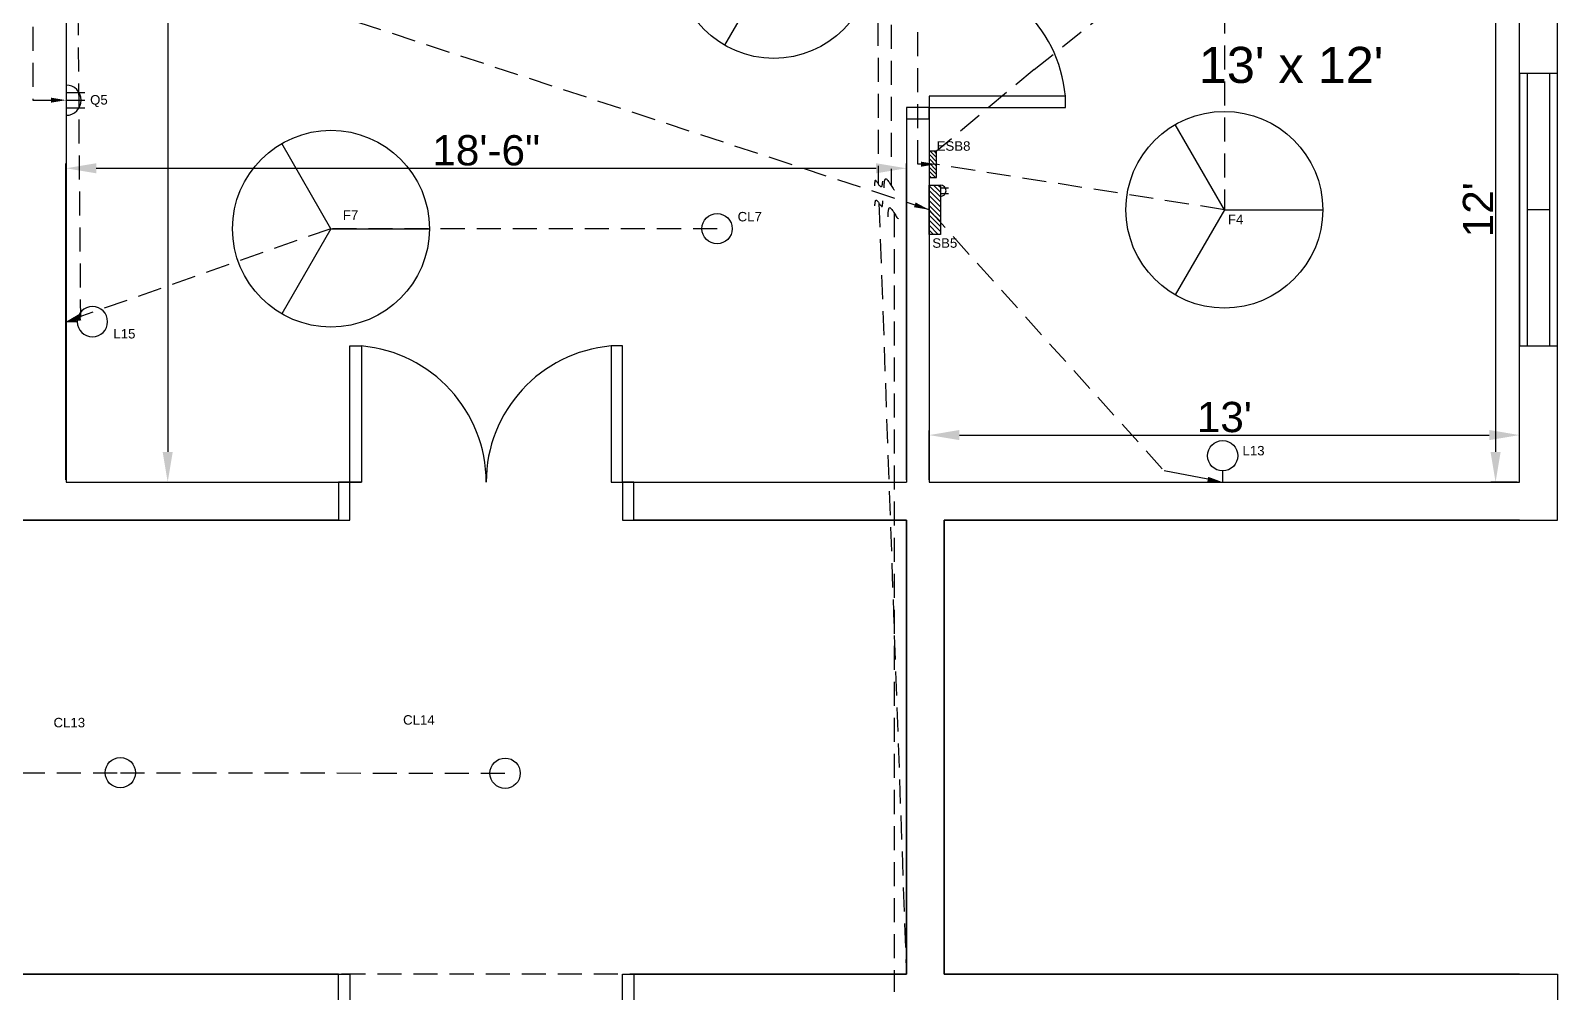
# Model space of a CAD drawing. Header units: inches. Extents: x 61297 to 163996, y 9483 to 32239.
# Drawn here: x 79193.7 to 79597.1, y 14326.3 to 14580.5 of the extents above; entities that cross this region are included whole.
import ezdxf

# ---------------------------------------------------------------- set-up
doc = ezdxf.new("R2010")
doc.units = ezdxf.units.IN
doc.linetypes.add('HIDDEN', pattern=[9.525, 6.35, -3.175])
for name, color, linetype in [('Doors', 230, 'Continuous'), ('Emergency Conduitt', 10, 'HIDDEN'), ('Layer1', 7, 'Continuous'), ('Light Fans and Socketst', 170, 'Continuous'), ('Main Conduit', 50, 'HIDDEN'), ('Windows', 30, 'Continuous')]:
    doc.layers.add(name, color=color, linetype=linetype)
doc.styles.get("Standard").update_dxf_attribs({"font": 'arial.ttf'})
doc.dimstyles.new('ISO-25', dxfattribs={"dimtxt": 8, "dimasz": 8, "dimexe": 1.25, "dimexo": 0.625, "dimtad": 1, "dimlunit": 4, "dimtxsty": 'Standard', "dimcen": 2.5, "dimadec": 0, "dimazin": 0, "dimtfac": 1, "dimtmove": 0, "dimatfit": 3, "dimfxl": 1, "dimarcsym": 0})

# ---------------------------------------------------------------- blocks, each defined once
blk = doc.blocks.new('Door_Sing')
at = {"layer": 'Doors'}
for points in [[(-3, 6), (-3, 42), (-6, 42), (-6, 6), (-3, 6)], [(-38.98, 0), (-38.98, 6), (-41.98, 6), (-41.98, 0), (-38.98, 0)]]:
    blk.add_lwpolyline(points, dxfattribs=at)
blk.add_lwpolyline([(-3, 0), (0, 0), (0, 6), (-3, 6)], close=True, dxfattribs=at)
blk.add_arc((-2.84, 6), 36.14, 95.0198, 180, dxfattribs=at)
blk = doc.blocks.new('Window_Large')
at = {"layer": 'Windows'}
for p, q in [((72, 10), (0, 10)), ((0, 10), (0, 0)), ((72, 0), (72, 10)), ((72, 8), (0, 8)), ((36, 8), (36, 2)), ((0, 2), (72, 2)), ((0, 0), (72, 0))]:
    blk.add_line(p, q, dxfattribs=at)
blk = doc.blocks.new('*D742')
at = {"color": 0, "lineweight": -2, "transparency": 16777216}
for p, q in [((79431.05, 14461.74), (79431.05, 14474.81)), ((79439.05, 14473.56), (79579.05, 14473.56)), ((79587.05, 14461.74), (79587.05, 14474.81))]:
    blk.add_line(p, q, dxfattribs=at)
at = {"color": 0, "transparency": 16777216}
for points in [[(79439.05, 14474.9), (79439.05, 14472.23), (79431.05, 14473.56)], [(79579.05, 14474.9), (79579.05, 14472.23), (79587.05, 14473.56)]]:
    blk.add_solid(points, dxfattribs=at)
at = {"color": 0, "transparency": 16777216, "insert": (79509.05, 14478.28), "char_height": 8, "attachment_point": 5}
blk.add_mtext("13'", dxfattribs=at)
blk = doc.blocks.new('*D748')
at = {"color": 0, "lineweight": -2, "transparency": 16777216}
for p, q in [((79586.43, 14605.11), (79579.46, 14605.11)), ((79580.71, 14597.11), (79580.71, 14469.11)), ((79586.43, 14461.11), (79579.46, 14461.11))]:
    blk.add_line(p, q, dxfattribs=at)
at = {"color": 0, "transparency": 16777216}
for points in [[(79579.37, 14597.11), (79582.04, 14597.11), (79580.71, 14605.11)], [(79579.37, 14469.11), (79582.04, 14469.11), (79580.71, 14461.11)]]:
    blk.add_solid(points, dxfattribs=at)
at = {"color": 0, "transparency": 16777216, "insert": (79576.06, 14533.11), "char_height": 8, "attachment_point": 5, "rotation": 90}
blk.add_mtext("12'", dxfattribs=at)
blk = doc.blocks.new('*D749')
at = {"color": 0, "lineweight": -2, "transparency": 16777216}
for p, q in [((79203.05, 14461.74), (79203.05, 14545.31)), ((79211.05, 14544.06), (79417.05, 14544.06)), ((79425.05, 14461.74), (79425.05, 14545.31))]:
    blk.add_line(p, q, dxfattribs=at)
at = {"color": 0, "transparency": 16777216}
for points in [[(79211.05, 14545.4), (79211.05, 14542.73), (79203.05, 14544.06)], [(79417.05, 14545.4), (79417.05, 14542.73), (79425.05, 14544.06)]]:
    blk.add_solid(points, dxfattribs=at)
at = {"color": 0, "transparency": 16777216, "insert": (79314.05, 14548.77), "char_height": 8, "attachment_point": 5}
blk.add_mtext('18\'-6"', dxfattribs=at)
blk = doc.blocks.new('Fan')
at = {"layer": 'Light Fans and Socketst'}
for q in [(-13, 22.52), (-13, -22.52), (26, 0)]:
    blk.add_line((0, 0), q, dxfattribs=at)
blk.add_circle((0, 0), 26, dxfattribs=at)
blk = doc.blocks.new('Light Ceiling')
at = {"layer": 'Light Fans and Socketst'}
blk.add_circle((0, 0), 4, dxfattribs=at)
blk = doc.blocks.new('Light')
at = {"layer": 'Light Fans and Socketst'}
blk.add_line((0, 2), (0, -2), dxfattribs=at)
blk.add_lwpolyline([(2.99, 0), (1.49, 0), (0, 0)], dxfattribs=at)
blk.add_circle((6.99, 0), 4, dxfattribs=at)
blk = doc.blocks.new('*D752')
at = {"layer": 'Layer1', "color": 0, "lineweight": -2, "transparency": 16777216}
for p, q in [((79203.68, 14737.11), (79231.17, 14737.11)), ((79229.92, 14729.11), (79229.92, 14469.11)), ((79203.68, 14461.11), (79231.17, 14461.11))]:
    blk.add_line(p, q, dxfattribs=at)
at = {"layer": 'Layer1', "color": 0, "transparency": 16777216}
for points in [[(79228.58, 14729.11), (79231.25, 14729.11), (79229.92, 14737.11)], [(79228.58, 14469.11), (79231.25, 14469.11), (79229.92, 14461.11)]]:
    blk.add_solid(points, dxfattribs=at)
at = {"layer": 'Layer1', "color": 0, "transparency": 16777216, "insert": (79225.21, 14599.11), "char_height": 8, "attachment_point": 5, "rotation": 90}
blk.add_mtext("23'", dxfattribs=at)
blk = doc.blocks.new('ESB')
h = blk.add_hatch()
h.set_pattern_fill('ANSI31', color=256, scale=0.25)
h.set_pattern_definition([(45, (-3149.957, -1763.2019), (-0.561266, 0.561266), [])])
h.paths.add_polyline_path([(3.5, 2), (-3.5, 2), (-3.5, 0), (3.5, 0)])
blk.add_lwpolyline([(3.5, 0), (3.5, 2), (-3.5, 2), (-3.5, 0)], close=True)
blk = doc.blocks.new('Socket')
for p, q in [((-2, 0), (-2, 5)), ((0, 0), (0, 5)), ((2, 0), (2, 5)), ((-4, 0), (4, 0))]:
    blk.add_line(p, q)
blk.add_arc((0, 0), 4, 0, 180)

msp = doc.modelspace()

# ---------------------------------------------------------------- hatches: boundary and pattern name
at = {"layer": 'Layer1'}
h = msp.add_hatch(dxfattribs=at)
h.set_pattern_fill('ANSI31', color=256, scale=0.29, angle=-90)
h.set_pattern_definition([(315, (77654.9552, 17685.3999), (0.65106857, 0.65106857), [])])
h.paths.add_polyline_path([(79434.031, 14539.627), (79431.051, 14539.627), (79431.051, 14526.599), (79434.031, 14526.599)])

# ---------------------------------------------------------------- linework, layer by layer
for p, q in [((79597.051, 14451.113), (79597.051, 14999.113)), ((79203.051, 14737.113), (79203.051, 14461.113)), ((79587.051, 14461.113), (79587.051, 14605.113)), ((79431.051, 14563.113), (79431.051, 14461.113)), ((79425.051, 14560.113), (79425.051, 14461.113)), ((79203.051, 14461.113), (79281.074, 14461.113)), ((79347.027, 14461.113), (79425.051, 14461.113)), ((79431.051, 14461.113), (79587.051, 14461.113)), ((79275.074, 14451.113), (79159.051, 14451.113)), ((79159.051, 14451.113), (79275.074, 14451.113)), ((79193.051, 14451.113), (79278.074, 14451.113)), ((79350.027, 14451.113), (79425.051, 14451.113)), ((79425.051, 14451.113), (79353.027, 14451.113)), ((79353.027, 14451.113), (79425.051, 14451.113)), ((79425.051, 14451.113), (79425.051, 14331.113)), ((79425.051, 14331.113), (79425.051, 14451.113)), ((79435.051, 14451.113), (79587.051, 14451.113)), ((79587.051, 14451.113), (79435.051, 14451.113)), ((79435.051, 14451.113), (79587.051, 14451.113)), ((79435.051, 14451.113), (79435.051, 14331.113)), ((79435.051, 14331.113), (79435.051, 14451.113)), ((79587.051, 14451.113), (79597.051, 14451.113)), ((79275.074, 14331.113), (79159.051, 14331.113)), ((79159.051, 14331.113), (79275.074, 14331.113)), ((79193.051, 14331.113), (79278.074, 14331.113)), ((79193.051, 14331.113), (79278.074, 14331.113)), ((79350.027, 14331.113), (79425.051, 14331.113)), ((79350.027, 14331.113), (79425.051, 14331.113)), ((79425.051, 14331.113), (79353.027, 14331.113)), ((79353.027, 14331.113), (79425.051, 14331.113)), ((79425.051, 14331.113), (79353.027, 14331.113)), ((79353.027, 14331.113), (79425.051, 14331.113)), ((79435.051, 14331.113), (79587.051, 14331.113)), ((79587.051, 14331.113), (79435.051, 14331.113)), ((79435.051, 14331.113), (79587.051, 14331.113)), ((79435.051, 14331.113), (79587.051, 14331.113)), ((79587.051, 14331.113), (79435.051, 14331.113)), ((79435.051, 14331.113), (79587.051, 14331.113)), ((79587.051, 14331.113), (79597.051, 14331.113)), ((79587.051, 14331.113), (79597.051, 14331.113)), ((79597.051, 14331.113), (79597.051, 13783.113))]:
    msp.add_line(p, q)
at = {"layer": 'Doors'}
for p, q in [((79350.027, 14465.113), (79350.027, 14471.113)), ((79350.027, 14461.113), (79350.027, 14465.113))]:
    msp.add_line(p, q, dxfattribs=at)
for points in [[(79275.074, 14451.113), (79278.074, 14451.113), (79278.074, 14455.113), (79278.074, 14461.113), (79278.074, 14497.113), (79281.074, 14497.113), (79281.074, 14461.113), (79278.074, 14461.113), (79275.074, 14461.113), (79275.074, 14455.113)], [(79350.027, 14451.113), (79353.027, 14451.113), (79353.027, 14461.113), (79350.027, 14461.113), (79350.027, 14497.113), (79347.027, 14497.113), (79347.027, 14461.113), (79350.027, 14461.113), (79350.027, 14457.113)], [(79275.074, 14331.113), (79278.074, 14331.113), (79278.074, 14327.113), (79278.074, 14321.113), (79278.074, 14285.113), (79281.074, 14285.113), (79281.074, 14321.113), (79278.074, 14321.113), (79275.074, 14321.113), (79275.074, 14327.113)], [(79350.027, 14331.113), (79353.027, 14331.113), (79353.027, 14321.113), (79350.027, 14321.113), (79350.027, 14285.113), (79347.027, 14285.113), (79347.027, 14321.113), (79350.027, 14321.113), (79350.027, 14325.113)]]:
    msp.add_lwpolyline(points, close=True, dxfattribs=at)
msp.add_lwpolyline([(79347.027, 14497.113, 0.3887794), (79314.051, 14461.113, 0.3887794), (79281.074, 14497.113)], format="xyb", dxfattribs=at)
at = {"layer": 'Emergency Conduitt'}
for p, q in [((79421.051, 14810.613), (79421.051, 14539.61)), ((79428.036, 14545.113), (79428.075, 14731.113)), ((79458.845, 14570.213), (79512.551, 14613.113)), ((79509.051, 14605.113), (79509.051, 14533.113)), ((79458.845, 14570.213), (79433.051, 14548.613)), ((79431.051, 14545.113), (79428.036, 14545.113)), ((79509.051, 14533.113), (79432.719, 14545.113)), ((79421.847, 14532.176), (79421.847, 14326.413)), ((79114.935, 14384.2), (79217.411, 14384.348)), ((79217.411, 14384.348), (79319.051, 14384.2))]:
    msp.add_line(p, q, dxfattribs=at)
for points in [[(79419.171, 14538.892), (79419.617, 14541.317), (79422.096, 14538.292), (79422.711, 14540.555)], [(79420.213, 14531.233), (79420.658, 14533.658), (79423.137, 14530.633), (79423.752, 14532.896)]]:
    msp.add_spline(points, degree=3, dxfattribs=at)
msp.add_solid([(79428.919, 14545.813), (79432.919, 14545.147), (79428.919, 14544.48)], dxfattribs=at)
at = {"layer": 'Layer1'}
for p, q in [((79434.031, 14538.877), (79436.146, 14538.877)), ((79434.031, 14537.377), (79436.146, 14537.377))]:
    msp.add_line(p, q, dxfattribs=at)
msp.add_lwpolyline([(79434.031, 14539.627), (79434.031, 14526.599), (79431.051, 14526.599), (79431.051, 14539.627)], close=True, dxfattribs=at)
msp.add_arc((79434.031, 14538.127), 1.5, 270, 90, dxfattribs=at)
at = {"layer": 'Main Conduit'}
for p, q in [((79194.314, 14819.613), (79194.314, 14562.063)), ((79416.993, 14801.884), (79417.639, 14539.948)), ((79431.051, 14533.113), (79206.031, 14606.972)), ((79206.031, 14604.599), (79206.868, 14504.747)), ((79194.314, 14562.063), (79203.051, 14562.063)), ((79417.814, 14534.861), (79425.051, 14331.113)), ((79431.051, 14533.113), (79493.139, 14464.107)), ((79273.051, 14528.099), (79203.051, 14503.526)), ((79375.047, 14528.099), (79273.051, 14528.099)), ((79118.452, 14331.113), (79198.051, 14331.113)), ((79425.051, 14331.113), (79118.483, 14331.113))]:
    msp.add_line(p, q, dxfattribs=at)
at = {"layer": 'Main Conduit', "linetype": 'ByBlock', "lineweight": -2}
msp.add_lwpolyline([(79504.674, 14461.874), (79493.139, 14464.107)], dxfattribs=at)
at = {"layer": 'Main Conduit'}
for points in [[(79418.731, 14540.684), (79418.342, 14539.138), (79416.881, 14540.868), (79416.642, 14539.396)], [(79416.733, 14534.108), (79417.099, 14535.659), (79418.585, 14533.951), (79418.803, 14535.427)]]:
    msp.add_spline(points, degree=3, dxfattribs=at)
for points in [[(79199.051, 14562.73), (79203.051, 14562.063), (79199.051, 14561.396)], [(79427.481, 14535.038), (79431.051, 14533.113), (79427.05, 14533.776)], [(79207.092, 14503.862), (79203.051, 14503.526), (79206.643, 14505.631)], [(79504.8, 14462.528), (79508.601, 14461.113), (79504.547, 14461.219)]]:
    msp.add_solid(points, dxfattribs=at)

# ---------------------------------------------------------------- block references
for name, p, rotation in [('Door_Sing', (79425.051, 14557.113), 270), ('Socket', (79203.051, 14562.063), 269.9999999999998), ('Window_Large', (79587.051, 14569.113), 270), ('ESB', (79431.051, 14545.113), 270)]:
    msp.add_blockref(name, p, dxfattribs=dict(rotation=rotation))
at = {"layer": 'Layer1'}
for name, p in [('Fan', (79390.02, 14599.113)), ('Fan', (79509.051, 14533.113)), ('Fan', (79273.051, 14528.099)), ('Light Ceiling', (79375.047, 14528.099)), ('Light Ceiling', (79217.411, 14384.348)), ('Light Ceiling', (79319.051, 14384.2))]:
    msp.add_blockref(name, p, dxfattribs=at)
at = {"layer": 'Layer1', "xscale": -1, "rotation": 180}
msp.add_blockref('Light', (79203.051, 14503.526), dxfattribs=at)
at = {"layer": 'Layer1', "rotation": 89.9999999999995}
msp.add_blockref('Light', (79508.601, 14461.113), dxfattribs=at)

# ---------------------------------------------------------------- texts
for s, width, gutter_width, heights, insert, char_height, attachment_point in [("13' x 12'", 248.33103, 47.66, [30.118], (79502.302, 14576.149), 9.532, 1), ('Q5', 6.93541, 12.5, [0], (79209.421, 14563.403), 2.5, 1), ('ESB8', 6.93541, 12.5, [0], (79433.051, 14551.199), 2.5, 1), ('F7', 6.93541, 12.5, [0], (79276.179, 14532.934), 2.5, 1), ('CL7', 6.93541, 12.5, [0], (79380.471, 14532.53), 2.5, 1), ('F4', 6.93541, 12.5, [0], (79509.993, 14531.785), 2.5, 1), ('SB5', 6.93541, 12.5, [0], (79431.897, 14525.563), 2.5, 1), ('L15', 6.93541, 12.5, [0], (79215.57, 14501.585), 2.5, 1), ('L13', 6.93541, 12.5, [0], (79513.847, 14470.692), 2.5, 1), ('CL13', 6.93541, 12.5, [0], (79208.097, 14398.832), 2.5, 3), ('CL14', 6.93541, 12.5, [0], (79300.443, 14399.54), 2.5, 3)]:
    msp.add_mtext_dynamic_manual_height_columns(s, width=width, gutter_width=gutter_width, heights=heights, dxfattribs=dict(insert=insert, char_height=char_height, attachment_point=attachment_point))

# ---------------------------------------------------------------- dimensions: what is measured, and where the dimension line sits
dim = msp.add_linear_dim(base=(79580.706, 14461.113), p1=(79587.051, 14605.113), p2=(79587.051, 14461.113), angle=90, dimstyle='ISO-25')
dim.commit()
dim.dimension.update_dxf_attribs({"geometry": '*D748', "text_midpoint": (79576.064, 14533.113)})
for base, p1, p2, picture, middle in [((79425.051, 14544.063), (79203.051, 14461.113), (79425.051, 14461.113), '*D749', (79314.051, 14548.773)), ((79587.051, 14473.563), (79431.051, 14461.113), (79587.051, 14461.113), '*D742', (79509.051, 14478.276))]:
    dim = msp.add_linear_dim(base=base, p1=p1, p2=p2, dimstyle='ISO-25')
    dim.commit()
    dim.dimension.update_dxf_attribs({"geometry": picture, "text_midpoint": middle})
at = {"layer": 'Layer1'}
dim = msp.add_linear_dim(base=(79229.918, 14461.113), p1=(79203.051, 14737.113), p2=(79203.051, 14461.113), angle=90, dimstyle='ISO-25', dxfattribs=at)
dim.commit()
dim.dimension.update_dxf_attribs({"geometry": '*D752', "text_midpoint": (79225.205, 14599.113)})

doc.saveas('drawing.dxf')
